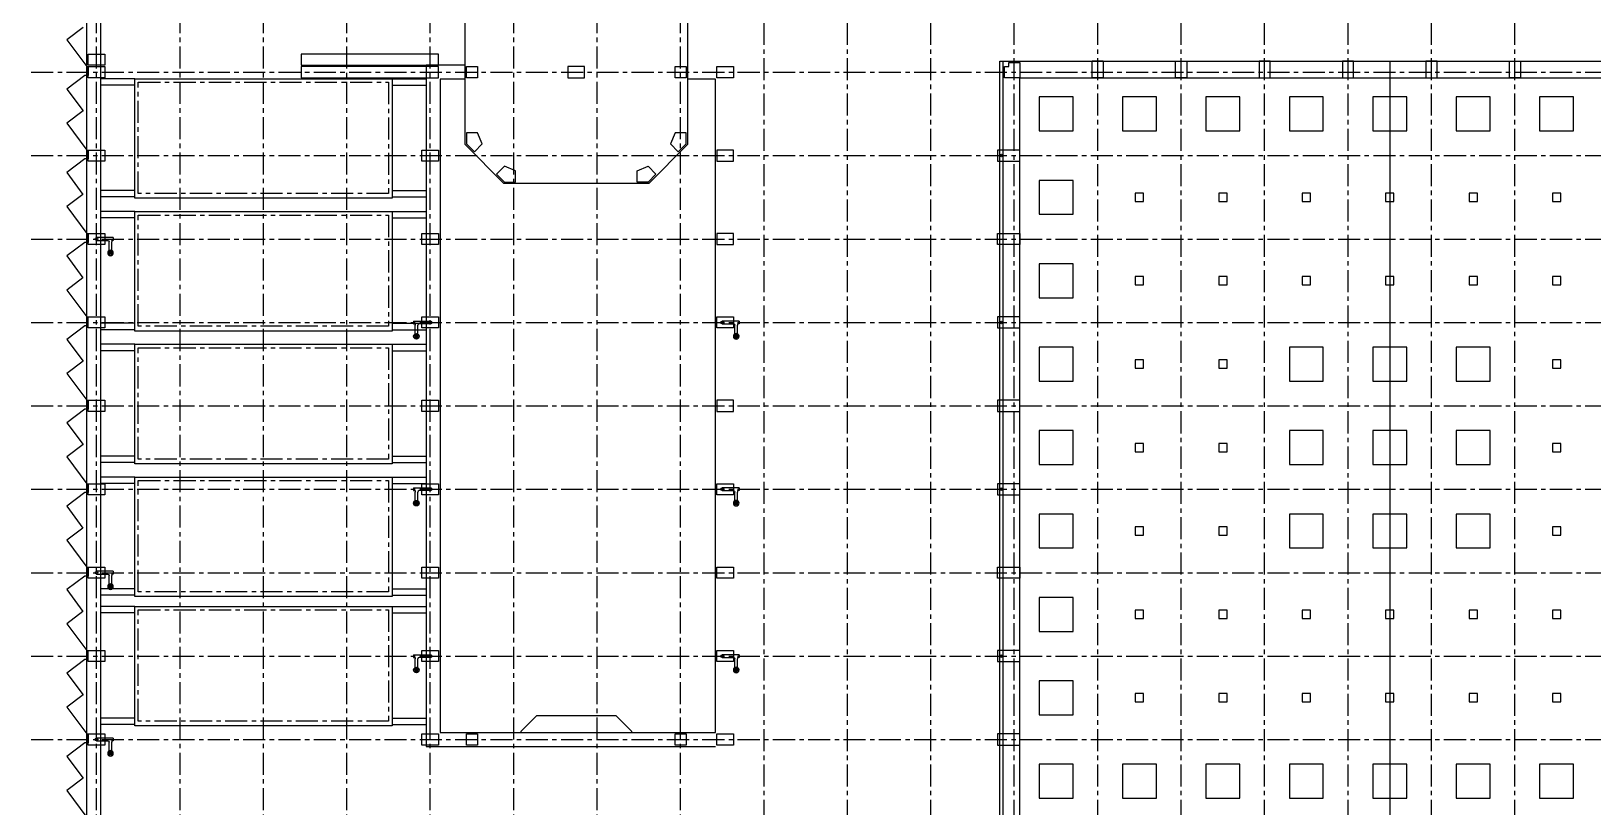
# Model space of a CAD drawing. Header units: millimetres. Extents: x -2031 to 95669, y -84053 to 2212.
# Drawn here: x -2031 to 54119, y -55258 to -27365 of the extents above; entities that cross this region are included whole.
import ezdxf

# ---------------------------------------------------------------- set-up
doc = ezdxf.new("R2010")
doc.units = ezdxf.units.MM
doc.header["$LTSCALE"] = 25
doc.header["$MEASUREMENT"] = 0
doc.linetypes.add('PCENTRE', pattern=[50.8, 31.75, -6.35, 6.35, -6.35])
doc.linetypes.add('PCENTRE2', pattern=[28.575, 19.05, -3.175, 3.175, -3.175])
for name, color, linetype in [('Boundaries_and_building_grids', 140, 'PCENTRE2'), ('COLUMNS_P5', 5, 'Continuous'), ('Roofs', 7, 'Continuous')]:
    doc.layers.add(name, color=color, linetype=linetype)

# ---------------------------------------------------------------- blocks, each defined once
blk = doc.blocks.new('OffSetFullbore')
at = {"layer": 'Roofs', "linetype": 'Continuous'}
h = blk.add_hatch(dxfattribs=at)
h.set_pattern_fill('lines', color=256, scale=6.25, style=0)
h.set_pattern_definition([(0, (-14818.7696, 134.024), (0, 6.25), [])])
h.paths.add_polyline_path([(-550, -500, -1), (-450, -500, -1)])
at = {"layer": 'Roofs', "linetype": 'Continuous', "lineweight": -3}
for p, q in [((-600, 50), (0, 50)), ((-600, 50), (-600, -50)), ((-590, 50), (-590, -50)), ((-600, -50), (-541, -50)), ((-550, -500), (-550, -100)), ((-450, -500), (-450, -100)), ((0, -50), (-400, -50))]:
    blk.add_line(p, q, dxfattribs=at)
at = {"layer": 'Roofs', "linetype": 'Continuous'}
for radius in [100, 93.8, 50, 50]:
    blk.add_circle((-500, -500), radius, dxfattribs=at)
at = {"layer": 'Roofs', "linetype": 'Continuous', "lineweight": -3}
for centre, radius, start, end in [((0, 0), 50, 270, 90), ((-400, -100), 150, 160.5288, 180), ((-400, -100), 50, 90, 180)]:
    blk.add_arc(centre, radius, start, end, dxfattribs=at)

msp = doc.modelspace()

# ---------------------------------------------------------------- linework, layer by layer
at = {"layer": 'Boundaries_and_building_grids', "color": 140, "linetype": 'PCENTRE', "lineweight": -3}
for p, q in [((319, -71888), (319, 2212)), ((3319, -71888), (3319, 2212)), ((6319, -71888), (6319, 2212)), ((9319, -71888), (9319, 2212)), ((12319, -71888), (12319, 2212)), ((15319, -71888), (15319, 2212)), ((18319, -71888), (18319, 2212)), ((21319, -71888), (21319, 2212)), ((24319, -77388), (24319, 2212)), ((27319, -77388), (27319, 2212)), ((30319, -77388), (30319, 2212)), ((33319, -77388), (33319, 2212)), ((36319, -77388), (36319, 2212)), ((39319, -77388), (39319, 2212)), ((42319, -77388), (42319, 2212)), ((45319, -77388), (45319, 2212)), ((48319, -77388), (48319, 2212)), ((51319, -77388), (51319, 2212)), ((-2031, -28838), (95669, -28838)), ((-2031, -31838), (95669, -31838)), ((-2031, -34838), (95669, -34838)), ((-2031, -37838), (95669, -37838)), ((-2031, -40838), (95669, -40838)), ((-2031, -43838), (95669, -43838)), ((-2031, -46838), (95669, -46838)), ((-2031, -49838), (95669, -49838)), ((-2031, -52838), (95669, -52838))]:
    msp.add_line(p, q, dxfattribs=at)
at = {"layer": 'COLUMNS_P5', "linetype": 'Continuous'}
for points in [[(19, -28588), (19, -28188), (619, -28188), (619, -28588), (19, -28588)], [(12619, -28188), (7679, -28188), (7679, -28588), (12619, -28588), (12619, -28188)], [(36519, -28438), (36119, -28438), (36519, -28438), (36519, -29038), (36119, -29038), (36119, -28438)], [(19, -29038), (19, -28638), (619, -28638), (619, -29038), (19, -29038)], [(12619, -28638), (7679, -28638), (7679, -29038), (12619, -29038), (12619, -28638)], [(21519, -29038), (21119, -29038), (21119, -28638), (21519, -28638), (21519, -29038)], [(19, -32038), (19, -31638), (619, -31638), (619, -32038), (19, -32038)], [(12019, -32038), (12019, -31638), (12619, -31638), (12619, -32038), (12019, -32038)], [(19, -35038), (19, -34638), (619, -34638), (619, -35038), (19, -35038)], [(12019, -35038), (12019, -34638), (12619, -34638), (12619, -35038), (12019, -35038)], [(19, -38038), (19, -37638), (619, -37638), (619, -38038), (19, -38038)], [(12019, -38038), (12019, -37638), (12619, -37638), (12619, -38038), (12019, -38038)], [(19, -41038), (19, -40638), (619, -40638), (619, -41038), (19, -41038)], [(12019, -41038), (12019, -40638), (12619, -40638), (12619, -41038), (12019, -41038)], [(19, -44038), (19, -43638), (619, -43638), (619, -44038), (19, -44038)], [(12019, -44038), (12019, -43638), (12619, -43638), (12619, -44038), (12019, -44038)], [(19, -47038), (19, -46638), (619, -46638), (619, -47038), (19, -47038)], [(12019, -47038), (12019, -46638), (12619, -46638), (12619, -47038), (12019, -47038)], [(19, -50038), (19, -49638), (619, -49638), (619, -50038), (19, -50038)], [(12019, -50038), (12019, -49638), (12619, -49638), (12619, -50038), (12019, -50038)], [(19, -53038), (19, -52638), (619, -52638), (619, -53038), (19, -53038)], [(12019, -53038), (12019, -52638), (12619, -52638), (12619, -53038), (12019, -53038)], [(21519, -53038), (21119, -53038), (21119, -52638), (21519, -52638), (21519, -53038)]]:
    msp.add_lwpolyline(points, dxfattribs=at)
for points in [[(32969, -29038), (32969, -28638), (33119, -28638), (33119, -28488), (33519, -28488), (33519, -29038)], [(39119, -28438), (39519, -28438), (39519, -29038), (39119, -29038)], [(42519, -29038), (42519, -28438), (42119, -28438), (42119, -29038)], [(45119, -28438), (45119, -29038), (45519, -29038), (45519, -28438)], [(48519, -29038), (48519, -28438), (48119, -28438), (48119, -29038)], [(51519, -28438), (51519, -29038), (51119, -29038), (51119, -28438)], [(13619, -29038), (13619, -28638), (14019, -28638), (14019, -29038)], [(17269, -28638), (17269, -29038), (17869, -29038), (17869, -28638)], [(23219, -28638), (23219, -29038), (22619, -29038), (22619, -28638)], [(14019, -31020), (13619, -31020), (13619, -31420), (13902, -31703), (14184, -31420)], [(21119, -31020), (20953, -31420), (21236, -31703), (21519, -31420), (21519, -31020)], [(23219, -32038), (23219, -31638), (22619, -31638), (22619, -32038)], [(32719, -31638), (32719, -32038), (33519, -32038), (33519, -31638)], [(15386, -32388), (14986, -32222), (14703, -32505), (14986, -32788), (15386, -32788)], [(19752, -32788), (19752, -32388), (20152, -32222), (20434, -32505), (20152, -32788)], [(23219, -35038), (23219, -34638), (22619, -34638), (22619, -35038)], [(32719, -35038), (32719, -34638), (33519, -34638), (33519, -35038)], [(22619, -37638), (23219, -37638), (23219, -38038), (22619, -38038)], [(33519, -37638), (32719, -37638), (32719, -38038), (33519, -38038)], [(23219, -41038), (23219, -40638), (22619, -40638), (22619, -41038)], [(33519, -40638), (32719, -40638), (32719, -41038), (33519, -41038)], [(22619, -43638), (23219, -43638), (23219, -44038), (22619, -44038)], [(32719, -44038), (33519, -44038), (33519, -43638), (32719, -43638)], [(23219, -47038), (22619, -47038), (22619, -46638), (23219, -46638)], [(32719, -47038), (32719, -46638), (33519, -46638), (33519, -47038)], [(22619, -49638), (23219, -49638), (23219, -50038), (22619, -50038)], [(32719, -50038), (33519, -50038), (33519, -49638), (32719, -49638)], [(13619, -52638), (14019, -52638), (14019, -53038), (13619, -53038)], [(23219, -53038), (22619, -53038), (22619, -52638), (23219, -52638)], [(33519, -52638), (32719, -52638), (32719, -53038), (33519, -53038)]]:
    msp.add_lwpolyline(points, close=True, dxfattribs=at)
at = {"layer": 'COLUMNS_P5', "linetype": 'Continuous', "lineweight": -3}
for centre in [(319, -34838), (12319, -37838), (22819, -37838), (12319, -43838), (22819, -43838), (319, -46838), (12319, -49838), (22819, -49838), (319, -52838)]:
    msp.add_circle(centre, 50, dxfattribs=at)
at = {"layer": 'Roofs', "linetype": 'Continuous'}
for p, q in [((-31, -69738), (-31, 62)), ((13569, -31441), (13569, -21734)), ((21569, -21734), (21569, -31441)), ((13569, -29088), (12669, -29088)), ((12669, -29088), (12669, -52588)), ((22569, -29088), (21569, -29088)), ((22569, -52588), (22569, -29088)), ((33519, -29038), (60119, -29038)), ((33519, -55568), (33519, -29038)), ((14965, -32838), (13569, -31441)), ((21569, -31441), (20172, -32838)), ((20172, -32838), (14965, -32838)), ((15583, -52543), (16146, -51980)), ((16146, -51980), (18991, -51980)), ((18991, -51980), (19554, -52543)), ((12669, -52588), (22569, -52588)), ((15583, -52588), (15583, -52543)), ((19554, -52543), (19554, -52588))]:
    msp.add_line(p, q, dxfattribs=at)
at = {"layer": 'Roofs', "linetype": 'Continuous', "lineweight": -3}
for p, q in [((469, -69238), (469, -438)), ((12169, -28588), (12169, -53088)), ((13569, -28588), (12169, -28588)), ((32792, -56013), (32792, -28438)), ((32792, -28438), (32919, -28438)), ((32919, -56013), (32919, -28438)), ((32919, -28438), (60719, -28438)), ((46819, -28438), (46819, -56013)), ((1694, -29075), (469, -29075)), ((1694, -29075), (10944, -29075)), ((1694, -33375), (1694, -29075)), ((10944, -29075), (10944, -33375)), ((10944, -29075), (12169, -29075)), ((1694, -29305), (469, -29305)), ((10944, -29305), (12169, -29305)), ((1694, -33095), (469, -33095)), ((10944, -33095), (12169, -33095)), ((1694, -33325), (469, -33325)), ((10944, -33375), (1694, -33375)), ((10944, -33325), (12169, -33325)), ((1694, -33850), (469, -33850)), ((1694, -34080), (469, -34080)), ((1694, -33850), (10944, -33850)), ((1694, -38150), (1694, -33850)), ((10944, -33850), (10944, -38150)), ((10944, -33850), (12169, -33850)), ((10944, -34080), (12169, -34080)), ((1694, -37870), (469, -37870)), ((1694, -38100), (469, -38100)), ((10944, -38150), (1694, -38150)), ((10944, -37870), (12169, -37870)), ((10944, -38100), (12169, -38100)), ((1694, -38625), (469, -38625)), ((1694, -38625), (10944, -38625)), ((1694, -42925), (1694, -38625)), ((10944, -38625), (10944, -42925)), ((10944, -38625), (12169, -38625)), ((1694, -38855), (469, -38855)), ((10944, -38855), (12169, -38855)), ((1694, -42645), (469, -42645)), ((10944, -42645), (12169, -42645)), ((1694, -42875), (469, -42875)), ((10944, -42925), (1694, -42925)), ((10944, -42875), (12169, -42875)), ((1694, -43400), (469, -43400)), ((1694, -43630), (469, -43630)), ((1694, -43400), (10944, -43400)), ((1694, -47700), (1694, -43400)), ((10944, -43400), (10944, -47700)), ((10944, -43400), (12169, -43400)), ((10944, -43630), (12169, -43630)), ((1694, -47420), (469, -47420)), ((1694, -47650), (469, -47650)), ((10944, -47700), (1694, -47700)), ((10944, -47420), (12169, -47420)), ((10944, -47650), (12169, -47650)), ((1694, -48050), (469, -48050)), ((1694, -48280), (469, -48280)), ((1694, -48050), (10944, -48050)), ((1694, -52350), (1694, -48050)), ((10944, -48050), (10944, -52350)), ((10944, -48050), (12169, -48050)), ((10944, -48280), (12169, -48280)), ((1694, -52070), (469, -52070)), ((10944, -52070), (12169, -52070)), ((1694, -52300), (469, -52300)), ((10944, -52350), (1694, -52350)), ((10944, -52300), (12169, -52300)), ((12169, -53088), (22569, -53088))]:
    msp.add_line(p, q, dxfattribs=at)
at = {"layer": 'Roofs', "linetype": 'PCENTRE', "lineweight": -3}
for p, q in [((1819, -29200), (10819, -29200)), ((1819, -33200), (1819, -29200)), ((10819, -29200), (10819, -33200)), ((10819, -33200), (1819, -33200)), ((1819, -33975), (10819, -33975)), ((1819, -37975), (1819, -33975)), ((10819, -33975), (10819, -37975)), ((10819, -37975), (1819, -37975)), ((1819, -38750), (10819, -38750)), ((1819, -42750), (1819, -38750)), ((10819, -38750), (10819, -42750)), ((10819, -42750), (1819, -42750)), ((1819, -43525), (10819, -43525)), ((1819, -47525), (1819, -43525)), ((10819, -43525), (10819, -47525)), ((10819, -47525), (1819, -47525)), ((1819, -48175), (10819, -48175)), ((1819, -52175), (1819, -48175)), ((10819, -48175), (10819, -52175)), ((10819, -52175), (1819, -52175))]:
    msp.add_line(p, q, dxfattribs=at)
at = {"layer": 'Roofs', "linetype": 'Continuous', "lineweight": -3}
for points in [[(-165, -27232), (-757, -27674), (-37, -28638), (19, -28638), (19, -28960), (-101, -28960), (-752, -29447), (-165, -30232), (-757, -30674), (-37, -31638), (19, -31638), (19, -31960), (-101, -31960), (-752, -32447), (-170, -33236), (-757, -33674), (-37, -34638), (19, -34638), (19, -34960), (-101, -34960), (-752, -35447), (-170, -36236), (-757, -36674), (-37, -37638), (19, -37638)], [(19, -37960), (-101, -37960), (-752, -38447), (-165, -39232), (-757, -39674), (-37, -40638), (19, -40638), (19, -40960), (-101, -40960), (-752, -41447), (-165, -42232), (-757, -42674), (-37, -43638), (19, -43638), (19, -43960), (-101, -43960), (-752, -44447), (-170, -45236), (-757, -45674), (-37, -46638), (19, -46638), (19, -46960), (-101, -46960), (-752, -47447), (-170, -48236), (-757, -48674), (-37, -49638), (19, -49638)], [(19, -49960), (-101, -49960), (-752, -50447), (-165, -51232), (-757, -51674), (-37, -52638), (19, -52638), (19, -52960), (-101, -52960), (-752, -53447), (-165, -54232), (-757, -54674), (-37, -55638)]]:
    msp.add_lwpolyline(points, dxfattribs=at)
for points in [[(34209, -29728), (34209, -30948), (35429, -30948), (35429, -29728)], [(37209, -29728), (37209, -30948), (38429, -30948), (38429, -29728)], [(40209, -29728), (40209, -30948), (41429, -30948), (41429, -29728)], [(43209, -29728), (43209, -30948), (44429, -30948), (44429, -29728)], [(46209, -29728), (46209, -30948), (47429, -30948), (47429, -29728)], [(49209, -29728), (49209, -30948), (50429, -30948), (50429, -29728)], [(52209, -29728), (52209, -30948), (53429, -30948), (53429, -29728)], [(34209, -32728), (34209, -33948), (35429, -33948), (35429, -32728)], [(37669, -33188), (37669, -33488), (37969, -33488), (37969, -33188)], [(40669, -33188), (40669, -33488), (40969, -33488), (40969, -33188)], [(43669, -33188), (43669, -33488), (43969, -33488), (43969, -33188)], [(46669, -33188), (46669, -33488), (46969, -33488), (46969, -33188)], [(49669, -33188), (49669, -33488), (49969, -33488), (49969, -33188)], [(52669, -33188), (52669, -33488), (52969, -33488), (52969, -33188)], [(34209, -35728), (34209, -36948), (35429, -36948), (35429, -35728)], [(37669, -36188), (37669, -36488), (37969, -36488), (37969, -36188)], [(37669, -36188), (37669, -36488), (37969, -36488), (37969, -36188)], [(40669, -36188), (40669, -36488), (40969, -36488), (40969, -36188)], [(40669, -36188), (40669, -36488), (40969, -36488), (40969, -36188)], [(43669, -36188), (43669, -36488), (43969, -36488), (43969, -36188)], [(43669, -36188), (43669, -36488), (43969, -36488), (43969, -36188)], [(46669, -36188), (46669, -36488), (46969, -36488), (46969, -36188)], [(46669, -36188), (46669, -36488), (46969, -36488), (46969, -36188)], [(49669, -36188), (49669, -36488), (49969, -36488), (49969, -36188)], [(49669, -36188), (49669, -36488), (49969, -36488), (49969, -36188)], [(52669, -36188), (52669, -36488), (52969, -36488), (52969, -36188)], [(52669, -36188), (52669, -36488), (52969, -36488), (52969, -36188)], [(34209, -38728), (34209, -39948), (35429, -39948), (35429, -38728)], [(43209, -38728), (43209, -39948), (44429, -39948), (44429, -38728)], [(46209, -38728), (46209, -39948), (47429, -39948), (47429, -38728)], [(49209, -38728), (49209, -39948), (50429, -39948), (50429, -38728)], [(37669, -39188), (37669, -39488), (37969, -39488), (37969, -39188)], [(40669, -39188), (40669, -39488), (40969, -39488), (40969, -39188)], [(52669, -39188), (52669, -39488), (52969, -39488), (52969, -39188)], [(34209, -41728), (34209, -42948), (35429, -42948), (35429, -41728)], [(43209, -41728), (43209, -42948), (44429, -42948), (44429, -41728)], [(46209, -41728), (46209, -42948), (47429, -42948), (47429, -41728)], [(49209, -41728), (49209, -42948), (50429, -42948), (50429, -41728)], [(37669, -42188), (37669, -42488), (37969, -42488), (37969, -42188)], [(40669, -42188), (40669, -42488), (40969, -42488), (40969, -42188)], [(52669, -42188), (52669, -42488), (52969, -42488), (52969, -42188)], [(34209, -44728), (34209, -45948), (35429, -45948), (35429, -44728)], [(43209, -44728), (43209, -45948), (44429, -45948), (44429, -44728)], [(46209, -44728), (46209, -45948), (47429, -45948), (47429, -44728)], [(49209, -44728), (49209, -45948), (50429, -45948), (50429, -44728)], [(37669, -45188), (37669, -45488), (37969, -45488), (37969, -45188)], [(40669, -45188), (40669, -45488), (40969, -45488), (40969, -45188)], [(52669, -45188), (52669, -45488), (52969, -45488), (52969, -45188)], [(34209, -47728), (34209, -48948), (35429, -48948), (35429, -47728)], [(37669, -48188), (37669, -48488), (37969, -48488), (37969, -48188)], [(40669, -48188), (40669, -48488), (40969, -48488), (40969, -48188)], [(43669, -48188), (43669, -48488), (43969, -48488), (43969, -48188)], [(46669, -48188), (46669, -48488), (46969, -48488), (46969, -48188)], [(49669, -48188), (49669, -48488), (49969, -48488), (49969, -48188)], [(52669, -48188), (52669, -48488), (52969, -48488), (52969, -48188)], [(34209, -50728), (34209, -51948), (35429, -51948), (35429, -50728)], [(37669, -51188), (37669, -51488), (37969, -51488), (37969, -51188)], [(40669, -51188), (40669, -51488), (40969, -51488), (40969, -51188)], [(43669, -51188), (43669, -51488), (43969, -51488), (43969, -51188)], [(46669, -51188), (46669, -51488), (46969, -51488), (46969, -51188)], [(49669, -51188), (49669, -51488), (49969, -51488), (49969, -51188)], [(52669, -51188), (52669, -51488), (52969, -51488), (52969, -51188)], [(34209, -53728), (34209, -54948), (35429, -54948), (35429, -53728)], [(37209, -53728), (37209, -54948), (38429, -54948), (38429, -53728)], [(40209, -53728), (40209, -54948), (41429, -54948), (41429, -53728)], [(43209, -53728), (43209, -54948), (44429, -54948), (44429, -53728)], [(46209, -53728), (46209, -54948), (47429, -54948), (47429, -53728)], [(49209, -53728), (49209, -54948), (50429, -54948), (50429, -53728)], [(52209, -53728), (52209, -54948), (53429, -54948), (53429, -53728)]]:
    msp.add_lwpolyline(points, close=True, dxfattribs=at)
for centre in [(32855, -31838), (32855, -37838), (32855, -43838), (32855, -49838)]:
    msp.add_circle(centre, 50, dxfattribs=at)

# ---------------------------------------------------------------- block references
at = {"layer": 'Roofs', "linetype": 'Continuous', "lineweight": -3, "xscale": -1}
for p in [(319, -34838), (22819, -37838), (22819, -43838), (319, -46838), (22819, -49838), (319, -52838)]:
    msp.add_blockref('OffSetFullbore', p, dxfattribs=at)
at = {"layer": 'Roofs', "linetype": 'Continuous', "lineweight": -3, "rotation": 360}
for p in [(12319, -37838), (12319, -43838), (12319, -49838)]:
    msp.add_blockref('OffSetFullbore', p, dxfattribs=at)

doc.saveas('drawing.dxf')
